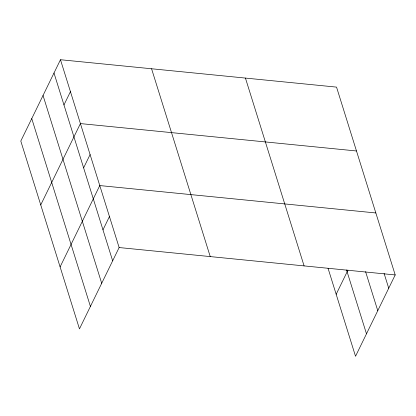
<?xml version="1.0" encoding="UTF-8"?>
<svg xmlns="http://www.w3.org/2000/svg" width="416" height="416" viewBox="0 0 416 416"><rect width="100%" height="100%" fill="white"/><g stroke="black" fill="none" stroke-linecap="round" stroke-linejoin="round"><path stroke-width="0.62" d="M60.471 59.722L20.8 141.06L79.461 328.884L119.132 247.546L60.471 59.722L336.539 87.116L395.2 274.94L355.529 356.278L328.042 268.263M63.965 104.931L70.444 91.655M40.742 204.922L80.413 123.583L356.486 150.977M83.616 167.856L90.095 154.575M60.102 266.9L99.772 185.567L375.84 212.961M102.976 229.835L109.455 216.554M336.17 294.294L347.974 270.098M119.132 247.546L395.2 274.94M384.077 273.343L388.721 288.22M365.576 271.632L377.77 310.679M346.544 269.979L366.486 333.819M245.435 78.078L304.096 265.902M151.575 68.765L210.236 256.589M53.992 73.003L112.653 260.827M43.04 95.462L101.702 283.286M31.756 118.602L90.412 306.426"/></g></svg>
